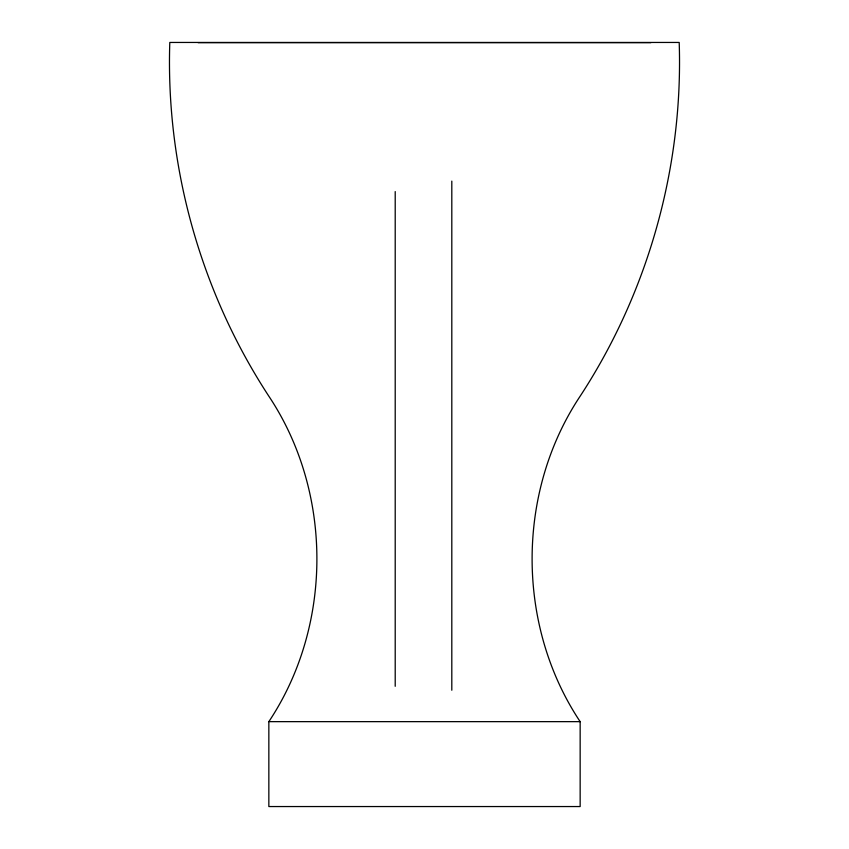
<?xml version="1.0" encoding="UTF-8"?>
<svg xmlns="http://www.w3.org/2000/svg" width="849" height="849" viewBox="0 0 849 849"><rect width="100%" height="100%" fill="white"/><g stroke="black" fill="none" stroke-linecap="round" stroke-linejoin="round"><path stroke-width="1.27" d="M268.846 721.65C332.904 625.469 332.904 492.388 268.846 396.196C200.714 292.045 165.661 166.85 169.8 42.45L679.2 42.45C683.339 166.85 648.286 292.045 580.154 396.196C516.096 492.388 516.096 625.469 580.154 721.65L580.154 806.55L268.846 806.55L268.846 721.65L580.154 721.65M198.104 42.652L650.896 42.652M451.806 181.113L451.806 690.226M395.209 191.587L395.209 686.3"/></g></svg>
